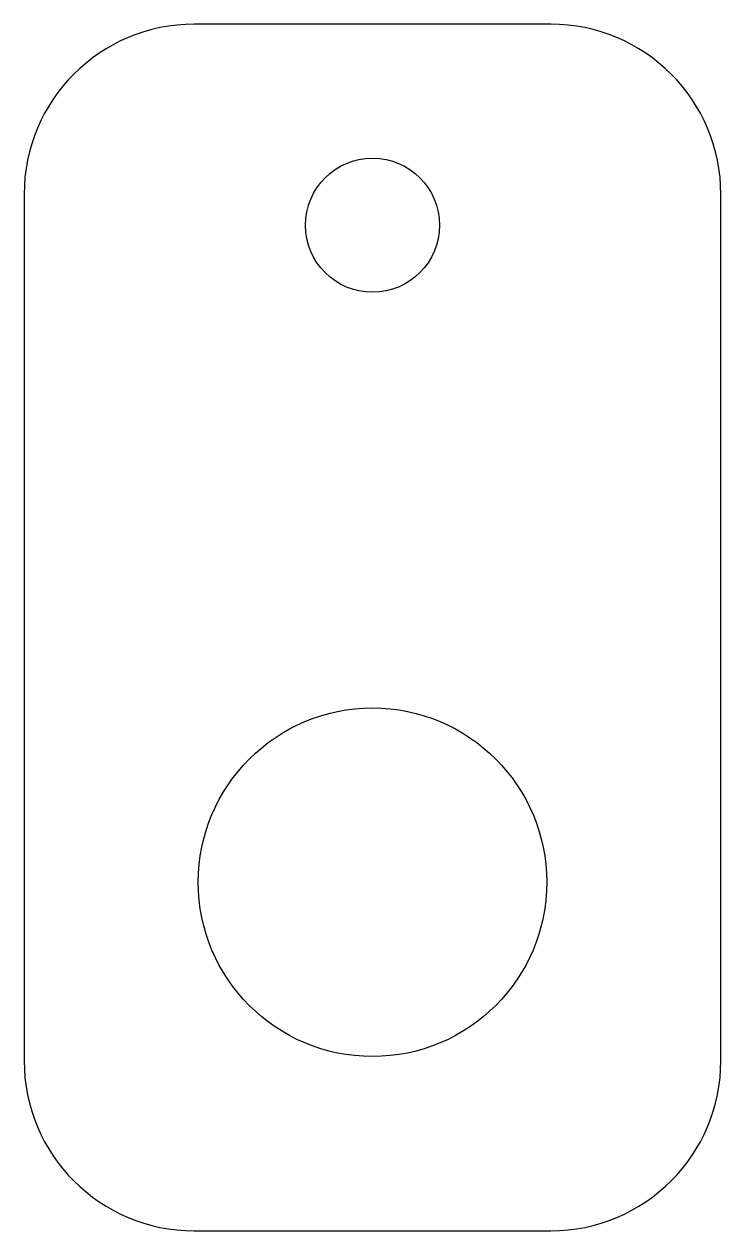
# Model space of a CAD drawing. Header units: millimetres. Extents: x 20 to 46, y 20 to 65.
import ezdxf

# ---------------------------------------------------------------- set-up
doc = ezdxf.new("R2010")
doc.units = ezdxf.units.MM

msp = doc.modelspace()

# ---------------------------------------------------------------- linework, layer by layer
at = {"color": 7, "linetype": 'Continuous', "lineweight": 25}
for p, q in [((39.65, 65), (26.35, 65)), ((20, 58.65), (20, 26.35)), ((46, 26.35), (46, 58.65)), ((26.35, 20), (39.65, 20))]:
    msp.add_line(p, q, dxfattribs=at)
for centre, radius in [((33, 57.5), 2.5), ((33, 33), 6.5)]:
    msp.add_circle(centre, radius, dxfattribs=at)
for centre, start, end in [((26.35, 58.65), 90, 180), ((39.65, 58.65), 0, 90), ((26.35, 26.35), 180, 270), ((39.65, 26.35), 270, 0)]:
    msp.add_arc(centre, 6.35, start, end, dxfattribs=at)

doc.saveas('drawing.dxf')
